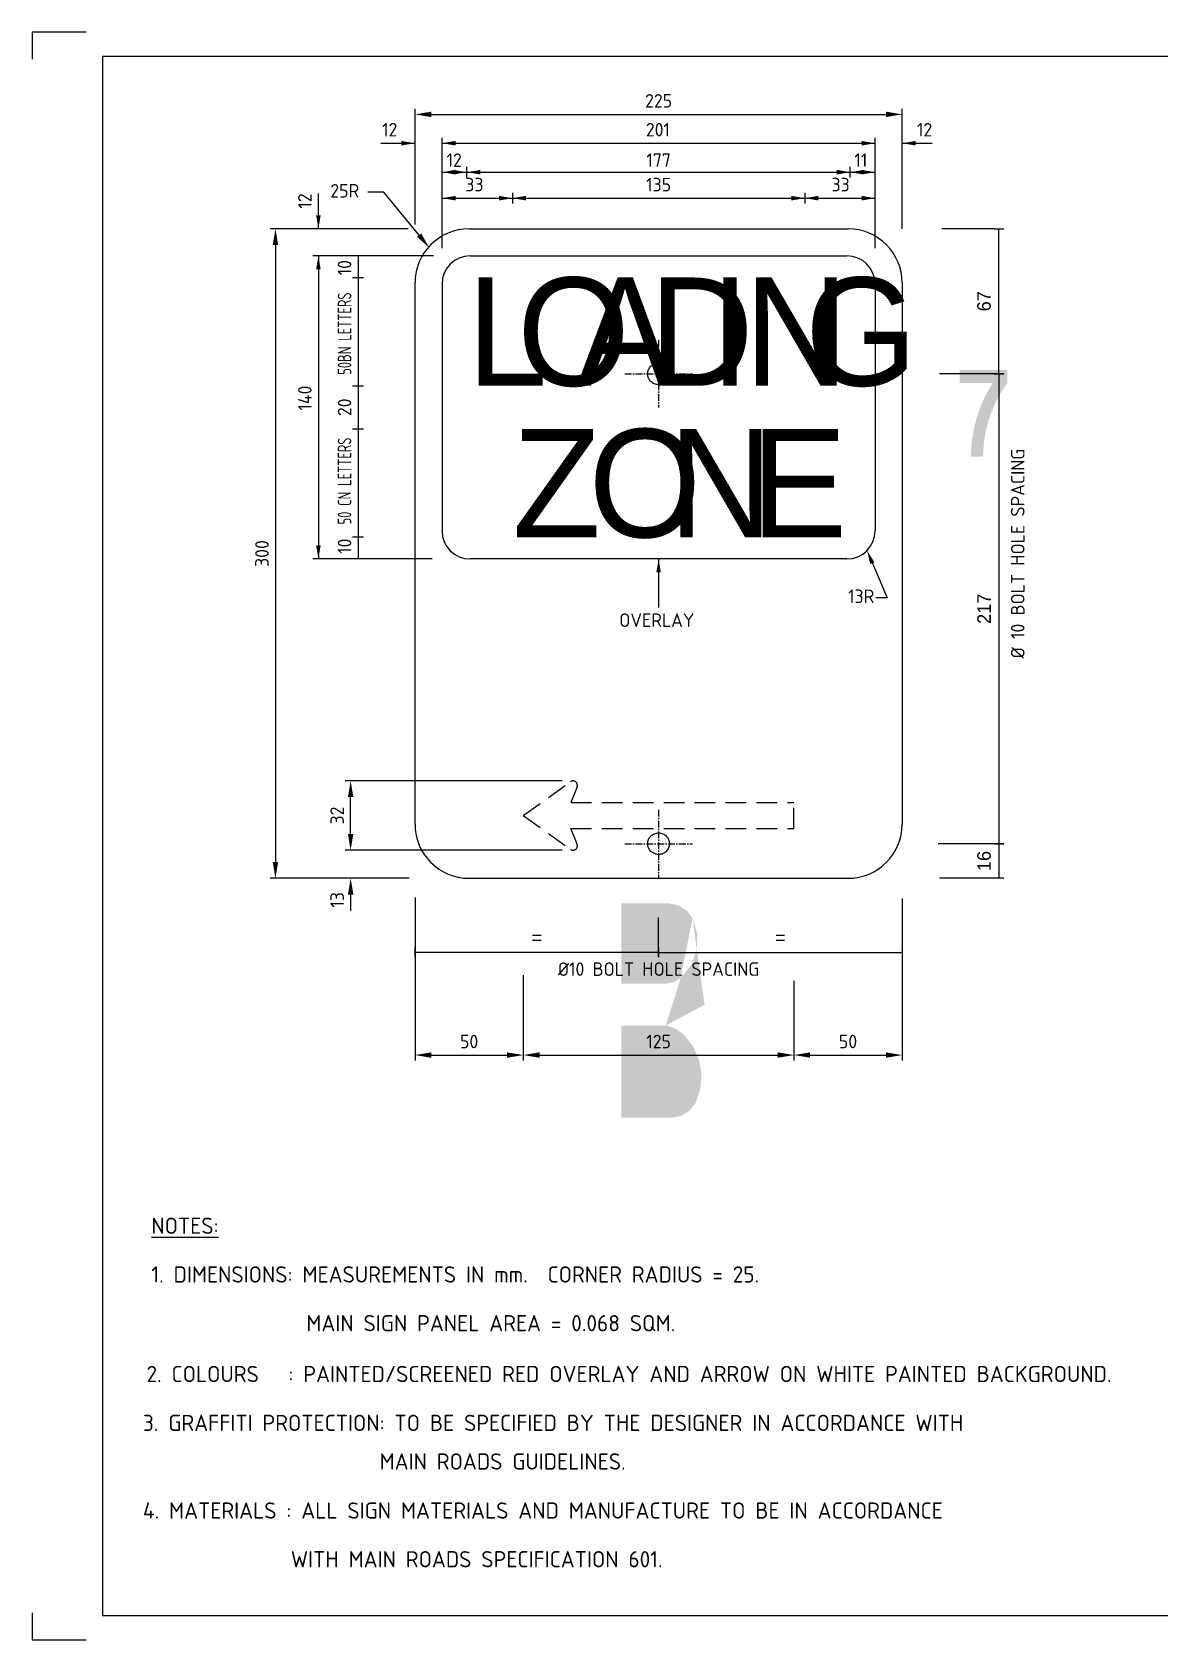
# Model space of a CAD drawing. Extents: x 0 to 1038, y -1303 to 297.
# Drawn here: x 0 to 208.3, y 0 to 297 of the extents above; entities that cross this region are included whole.
import ezdxf
from ezdxf.enums import TextEntityAlignment as Align

# ---------------------------------------------------------------- set-up
doc = ezdxf.new("R2010")
doc.units = 0
for name, pattern in [('CENTER', [2, 1.25, -0.25, 0.25, -0.25]), ('CENTERX2', [101.6, 63.5, -12.7, 12.7, -12.7]), ('HIDDEN', [9.525, 6.35, -3.175])]:
    doc.linetypes.add(name, pattern=pattern)
doc.layers.get('0').update_dxf_attribs({"linetype": 'CONTINUOUS'})
doc.layers.get('DEFPOINTS').update_dxf_attribs({"linetype": 'CONTINUOUS'})
for name, color, linetype in [('CENT25', 1, 'CENTER'), ('L25', 1, 'CONTINUOUS'), ('L35', 3, 'CONTINUOUS'), ('T25', 1, 'CONTINUOUS'), ('T35', 3, 'CONTINUOUS'), ('TBLK25', 1, 'CONTINUOUS'), ('TBLK35', 3, 'CONTINUOUS'), ('TBLK50', 7, 'CONTINUOUS'), ('YELLOW', 40, 'CONTINUOUS')]:
    doc.layers.add(name, color=color, linetype=linetype)
doc.styles.add('BSERIES', font='Bseries')
doc.styles.add('CSERIES', font='Cseries')
doc.styles.add('ISO', font='iso3098b.shx')
doc.dimstyles.new('2_5', dxfattribs={"dimtxt": 2.5, "dimasz": 0.2, "dimexe": 1.5, "dimexo": 2, "dimgap": 1.5, "dimtad": 1, "dimdec": 0, "dimlfac": 2.5, "dimrnd": 1, "dimdsep": 46, "dimlunit": 6, "dimtxsty": 'Standard', "dimblk": 'SGNDIM', "dimblk1": 'SGNDIM', "dimblk2": 'SGNDIM', "dimsah": 1, "dimcen": 2.5, "dimse1": 1, "dimse2": 1, "dimadec": 0, "dimazin": 0, "dimtfac": 1, "dimtdec": 4, "dimtix": 1, "dimtmove": 0, "dimatfit": 3, "dimldrblk": 'SGNDIM', "dimfxl": 0, "dimtolj": 1, "dimtzin": 0, "dimarcsym": 0})

# ---------------------------------------------------------------- blocks, each defined once
blk = doc.blocks.new('A3BBLK')
at = {"layer": 'TBLK25'}
for p, q in [((10, 297), (0, 297)), ((0, 297), (0, 292)), ((0, 5), (0, 0)), ((0, 0), (10, 0))]:
    blk.add_line(p, q, dxfattribs=at)
at = {"layer": 'TBLK50'}
for p, q in [((415.5, 292.5), (13, 292.5)), ((13, 292.5), (13, 4.5)), ((13, 4.5), (415.5, 4.5))]:
    blk.add_line(p, q, dxfattribs=at)
blk = doc.blocks.new('A3_IN_VTBLK')
blk.add_blockref('A3BBLK', (0, 0))
at = {"color": 4, "style": 'ISO'}
for tag, p in [('MR_DIRECTORATE', (387.63, 68.74)), ('STREET_NAME', (387.63, 62.22)), ('SUBURB_&_POSTCODE', (387.63, 59.22))]:
    blk.add_attdef(tag, text='', height=1.5, dxfattribs=at).set_placement(p, align=Align.CENTER)
at = {"color": 1, "style": 'ISO'}
blk.add_attdef('MR_BRANCH', text='', height=2, dxfattribs=at).set_placement((387.63, 65.34), align=Align.CENTER)
for tag, p in [('FILE_NUMBER', (374.52, 53.49)), ('DESIGNED_/_DRAWN', (374.52, 48.49)), ('VERIFIED', (374.52, 43.49)), ('APPROVED', (374.52, 38.49))]:
    blk.add_attdef(tag, p, '', height=2, dxfattribs=at)
at = {"layer": 'T25', "style": 'ISO'}
blk.add_attdef('LOCAL_AUTHORITY', (370.48, 16.73), '', height=1.25, dxfattribs=at)
at = {"layer": 'TBLK25', "style": 'ISO'}
for tag, p in [('ROAD_SECTION', (384.5, 29.16)), ('SLK', (384.5, 26.11)), ('CHAINAGE', (384.5, 19.21)), ('DRG_TYPE_03', (360.51, 11.5)), ('DRG_TYPE_02', (360.51, 8.36)), ('DRG_TYPE_01', (360.3, 5.42))]:
    blk.add_attdef(tag, text='', height=1.75, dxfattribs=at).set_placement(p, align=Align.CENTER)
at = {"layer": 'TBLK35', "style": 'ISO', "width": 0.9}
for tag, p in [('ROAD_PROJECT&NUMBER', (384.5, 32.23)), ('DRAWING_DESCRIPTION', (384.5, 22.29))]:
    blk.add_attdef(tag, text='', height=2.5, dxfattribs=at).set_placement(p, align=Align.CENTER)
at = {"layer": 'TBLK50', "style": 'ISO'}
blk.add_attdef('DRG_NUMBER', (372.72, 6.02), '', height=5, dxfattribs=at)
blk = doc.blocks.new('A25')
at = {"color": 1, "linetype": 'ByBlock'}
blk.add_solid([(2.5, 0.42), (2.5, -0.42), (0, 0)], dxfattribs=at)
blk = doc.blocks.new('SGNDIM')
for p, q in [((0, 0), (-1, 0)), ((0, 4.5), (0, -4.5))]:
    blk.add_line(p, q)
blk = doc.blocks.new('*D21')
at = {"color": 0, "linetype": 'ByBlock'}
blk.add_line((129.9, 234.08), (129.9, 260.48), dxfattribs=at)
at = {"layer": 'DEFPOINTS', "color": 0, "linetype": 'ByBlock'}
for p in [(115.73, 260.68), (129.9, 260.68), (115.73, 233.88)]:
    blk.add_point(p, dxfattribs=at)
at = {"color": 0, "linetype": 'ByBlock', "xscale": 0.2, "yscale": 0.2, "zscale": 0.2}
for p, rotation in [((129.9, 260.68), 90), ((129.9, 233.88), 270)]:
    blk.add_blockref('SGNDIM', p, dxfattribs=dict(at, rotation=rotation))
at = {"color": 0, "linetype": 'ByBlock', "insert": (127.15, 247.28), "char_height": 2.5, "attachment_point": 5, "rotation": 90}
blk.add_mtext('\\A1;67', dxfattribs=at)
blk = doc.blocks.new('*D22')
at = {"color": 0, "linetype": 'ByBlock'}
blk.add_line((129.9, 233.68), (129.9, 147.28), dxfattribs=at)
at = {"layer": 'DEFPOINTS', "color": 0, "linetype": 'ByBlock'}
for p in [(115.73, 233.88), (115.73, 147.08), (129.9, 147.08)]:
    blk.add_point(p, dxfattribs=at)
at = {"color": 0, "linetype": 'ByBlock', "xscale": 0.2, "yscale": 0.2, "zscale": 0.2}
for p, rotation in [((129.9, 233.88), 90), ((129.9, 147.08), 270)]:
    blk.add_blockref('SGNDIM', p, dxfattribs=dict(at, rotation=rotation))
at = {"color": 0, "linetype": 'ByBlock', "insert": (127.15, 190.48), "char_height": 2.5, "attachment_point": 5, "rotation": 90}
blk.add_mtext('\\A1;217', dxfattribs=at)
blk = doc.blocks.new('*D23')
at = {"color": 0, "linetype": 'ByBlock'}
blk.add_line((129.9, 146.88), (129.9, 140.88), dxfattribs=at)
at = {"layer": 'DEFPOINTS', "color": 0, "linetype": 'ByBlock'}
for p in [(115.73, 147.08), (115.73, 140.68), (129.9, 140.68)]:
    blk.add_point(p, dxfattribs=at)
at = {"color": 0, "linetype": 'ByBlock', "xscale": 0.2, "yscale": 0.2, "zscale": 0.2}
for p, rotation in [((129.9, 147.08), 90), ((129.9, 140.68), 270)]:
    blk.add_blockref('SGNDIM', p, dxfattribs=dict(at, rotation=rotation))
at = {"color": 0, "linetype": 'ByBlock', "insert": (127.15, 143.88), "char_height": 2.5, "attachment_point": 5, "rotation": 90}
blk.add_mtext('\\A1;16', dxfattribs=at)
blk = doc.blocks.new('*D24')
at = {"color": 0, "linetype": 'ByBlock'}
blk.add_line((115.93, 126.99), (160.53, 126.99), dxfattribs=at)
at = {"layer": 'DEFPOINTS', "color": 0, "linetype": 'ByBlock'}
for p in [(115.73, 147.08), (160.73, 147.08), (160.73, 126.99)]:
    blk.add_point(p, dxfattribs=at)
at = {"color": 0, "linetype": 'ByBlock', "xscale": 0.2, "yscale": 0.2, "zscale": 0.2, "rotation": 180}
blk.add_blockref('SGNDIM', (115.73, 126.99), dxfattribs=at)
at = {"color": 0, "linetype": 'ByBlock', "xscale": 0.2, "yscale": 0.2, "zscale": 0.2}
blk.add_blockref('SGNDIM', (160.73, 126.99), dxfattribs=at)
at = {"color": 0, "linetype": 'ByBlock', "insert": (138.23, 129.74), "char_height": 2.5, "attachment_point": 5}
blk.add_mtext('\\A1;=', dxfattribs=at)
blk = doc.blocks.new('*D25')
at = {"color": 0, "linetype": 'ByBlock'}
blk.add_line((115.53, 126.99), (70.93, 126.99), dxfattribs=at)
at = {"layer": 'DEFPOINTS', "color": 0, "linetype": 'ByBlock'}
for p in [(70.73, 148.68), (115.73, 147.08), (70.73, 126.99)]:
    blk.add_point(p, dxfattribs=at)
at = {"color": 0, "linetype": 'ByBlock', "xscale": 0.2, "yscale": 0.2, "zscale": 0.2, "rotation": 180}
blk.add_blockref('SGNDIM', (70.73, 126.99), dxfattribs=at)
at = {"color": 0, "linetype": 'ByBlock', "xscale": 0.2, "yscale": 0.2, "zscale": 0.2}
blk.add_blockref('SGNDIM', (115.73, 126.99), dxfattribs=at)
at = {"color": 0, "linetype": 'ByBlock', "insert": (93.23, 129.74), "char_height": 2.5, "attachment_point": 5}
blk.add_mtext('\\A1;=', dxfattribs=at)
blk = doc.blocks.new('CR')
at = {"layer": 'CENT25'}
for p, q in [((0, 6.25), (0, -6.25)), ((-6.25, 0), (6.25, 0))]:
    blk.add_line(p, q, dxfattribs=at)

msp = doc.modelspace()

# ---------------------------------------------------------------- hatches: boundary and pattern name
at = {"layer": 'TBLK25', "linetype": 'CENTERX2'}
h = msp.add_hatch(color=256, dxfattribs=at)
h.paths.add_polyline_path([(175.68, 218.57), (175.67, 218.57)], flags=16)
edge = h.paths.add_edge_path()
edge.add_line((175.69, 219.04), (175.68, 218.57))
edge.add_line((173.44, 218.57), (175.68, 218.57))
edge.add_line((173.44, 218.57), (173.45, 219.07))
edge.add_line((173.45, 219.07), (173.47, 219.56))
edge.add_line((173.47, 219.56), (173.49, 220.06))
edge.add_line((173.49, 220.06), (173.52, 220.55))
edge.add_line((173.52, 220.55), (173.57, 221.05))
edge.add_line((173.57, 221.05), (173.63, 221.53))
edge.add_line((173.63, 221.53), (173.69, 222.03))
edge.add_line((173.69, 222.03), (173.77, 222.52))
edge.add_line((173.77, 222.52), (173.85, 223))
edge.add_line((173.85, 223), (173.94, 223.49))
edge.add_line((173.94, 223.49), (174.05, 223.97))
edge.add_line((174.05, 223.97), (174.16, 224.46))
edge.add_line((174.16, 224.46), (174.28, 224.94))
edge.add_line((174.28, 224.94), (174.41, 225.42))
edge.add_line((174.41, 225.42), (174.55, 225.89))
edge.add_line((174.55, 225.89), (174.7, 226.37))
edge.add_line((174.7, 226.37), (174.85, 226.84))
edge.add_line((174.85, 226.84), (175.02, 227.3))
edge.add_line((175.02, 227.3), (175.2, 227.76))
edge.add_line((175.2, 227.76), (175.39, 228.22))
edge.add_line((175.39, 228.22), (175.57, 228.68))
edge.add_line((175.57, 228.68), (175.78, 229.13))
edge.add_line((175.78, 229.13), (175.99, 229.58))
edge.add_line((175.99, 229.58), (176.21, 230.03))
edge.add_line((176.21, 230.03), (176.44, 230.46))
edge.add_line((176.44, 230.46), (176.67, 230.9))
edge.add_line((176.67, 230.9), (176.92, 231.33))
edge.add_line((176.92, 231.33), (177.18, 231.75))
edge.add_line((177.18, 231.75), (177.44, 232.17))
edge.add_line((177.44, 232.17), (171.36, 232.17))
edge.add_line((171.36, 232.17), (171.36, 234.57))
edge.add_line((171.36, 234.57), (180.16, 234.57))
edge.add_line((180.16, 234.57), (180.16, 232.17))
edge.add_line((180.16, 232.17), (179.88, 231.79))
edge.add_line((179.88, 231.79), (179.62, 231.4))
edge.add_line((179.62, 231.4), (179.36, 231.01))
edge.add_line((179.36, 231.01), (179.11, 230.61))
edge.add_line((179.11, 230.61), (178.87, 230.21))
edge.add_line((178.87, 230.21), (178.64, 229.8))
edge.add_line((178.64, 229.8), (178.41, 229.39))
edge.add_line((178.41, 229.39), (178.2, 228.97))
edge.add_line((178.2, 228.97), (177.99, 228.55))
edge.add_line((177.99, 228.55), (177.79, 228.13))
edge.add_line((177.79, 228.13), (177.6, 227.7))
edge.add_line((177.6, 227.7), (177.42, 227.27))
edge.add_line((177.42, 227.27), (177.24, 226.83))
edge.add_line((177.24, 226.83), (177.08, 226.39))
edge.add_line((177.08, 226.39), (176.92, 225.95))
edge.add_line((176.92, 225.95), (176.78, 225.5))
edge.add_line((176.78, 225.5), (176.64, 225.05))
edge.add_line((176.64, 225.05), (176.51, 224.6))
edge.add_line((176.51, 224.6), (176.39, 224.15))
edge.add_line((176.39, 224.15), (176.28, 223.69))
edge.add_line((176.28, 223.69), (176.18, 223.23))
edge.add_line((176.18, 223.23), (176.09, 222.77))
edge.add_line((176.09, 222.77), (176, 222.31))
edge.add_line((176, 222.31), (175.93, 221.85))
edge.add_line((175.93, 221.85), (175.87, 221.38))
edge.add_line((175.87, 221.38), (175.81, 220.92))
edge.add_line((175.81, 220.92), (175.76, 220.45))
edge.add_line((175.76, 220.45), (175.73, 219.98))
edge.add_line((175.73, 219.98), (175.7, 219.51))
edge.add_line((175.7, 219.51), (175.69, 219.04))
edge = h.paths.add_edge_path(flags=16)
edge.add_line((180.16, 232.17), (180.15, 232.17))
edge.add_line((173.44, 218.57), (173.43, 218.57))
at = {"layer": 'YELLOW'}
h = msp.add_hatch(color=256, dxfattribs=at)
h.paths.add_polyline_path([(117.6, 136.05), (117.62, 136.05)], flags=16)
edge = h.paths.add_edge_path()
edge.add_line((108.83, 136.05), (117.62, 136.05))
edge.add_line((119.4, 135.69), (117.62, 136.05))
edge.add_line((119.4, 135.69), (120.92, 134.73))
edge.add_line((120.92, 134.73), (122.01, 133.29))
edge.add_line((122.01, 133.29), (122.88, 130.43))
edge.add_line((122.88, 130.43), (122.78, 127.41))
edge.add_line((122.78, 127.41), (121.72, 124.6))
edge.add_line((121.72, 124.6), (119.81, 122.28))
edge.add_line((119.81, 122.28), (118.55, 121.51))
edge.add_line((118.55, 121.51), (117.08, 121.2))
edge.add_line((117.08, 121.2), (108.83, 121.2))
edge.add_line((108.83, 121.2), (108.83, 136.05))
h.paths.add_polyline_path([(118.86, 112.93), (117.08, 113.49), (108.83, 113.49), (108.83, 96.46), (118.17, 96.46), (119.94, 96.79), (121.49, 97.75), (122.57, 99.19), (123.45, 101.79), (123.66, 104.52), (123.19, 107.2), (122.06, 109.71), (120.36, 111.84)])
edge = h.paths.add_edge_path()
edge.add_line((124.22, 117.33), (124.2, 117.33))
edge.add_line((117.08, 113.49), (117.06, 113.49))
edge.add_line((119.81, 122.28), (119.79, 122.28))
edge.add_line((122.01, 133.29), (121.98, 133.29))

# ---------------------------------------------------------------- linework, layer by layer
at = {"layer": 'L25', "linetype": 'CENTERX2'}
for p, q in [((160.73, 260.68), (160.73, 261.48)), ((177.71, 260.68), (168.06, 260.68)), ((177.71, 233.88), (167.6, 233.88)), ((177.71, 147.08), (167.37, 147.08)), ((177.71, 140.68), (167.6, 140.68)), ((115.73, 127.89), (115.73, 133.43))]:
    msp.add_line(p, q, dxfattribs=at)
for centre in [(115.73, 233.88), (115.73, 147.08)]:
    msp.add_circle(centre, 2, dxfattribs=at)
at = {"layer": 'L35'}
for p, q in [((80.73, 260.68), (150.73, 260.68)), ((80.93, 255.68), (150.53, 255.68)), ((70.73, 150.68), (70.73, 250.68)), ((75.73, 250.48), (75.73, 204.88)), ((155.73, 250.48), (155.73, 204.88)), ((160.73, 250.68), (160.73, 150.68)), ((150.53, 199.68), (80.93, 199.68)), ((80.73, 140.68), (150.73, 140.68))]:
    msp.add_line(p, q, dxfattribs=at)
at = {"layer": 'L35', "linetype": 'HIDDEN', "ltscale": 0.6}
for p, q in [((90.73, 152.28), (99.46, 158.53)), ((100.67, 157.59), (99.53, 154.68)), ((99.53, 154.68), (140.73, 154.68)), ((140.73, 149.88), (140.73, 154.68)), ((90.73, 152.28), (99.46, 146.03)), ((100.67, 146.98), (99.53, 149.88)), ((99.53, 149.88), (140.73, 149.88))]:
    msp.add_line(p, q, dxfattribs=at)
at = {"layer": 'L35'}
for centre, radius, start, end in [((80.73, 250.68), 10, 90, 180), ((150.73, 250.68), 10, 0, 90), ((80.93, 250.48), 5.2, 90, 180), ((150.53, 250.48), 5.2, 0, 90), ((80.93, 204.88), 5.2, 180, 270), ((150.53, 204.88), 5.2, 270, 360), ((80.73, 150.68), 10, 180, 270), ((150.73, 150.68), 10, 270, 0)]:
    msp.add_arc(centre, radius, start, end, dxfattribs=at)
at = {"layer": 'L35', "linetype": 'HIDDEN', "ltscale": 0.6}
for centre, start, end in [((99.93, 157.88), 338.5117, 125.5884), ((99.93, 146.68), 234.4116, 21.4883)]:
    msp.add_arc(centre, 0.8, start, end, dxfattribs=at)
at = {"layer": 'T25'}
for p, q in [((70.73, 261.48), (70.73, 282.81)), ((160.73, 261.48), (160.73, 282.81)), ((73.73, 281.81), (157.73, 281.81)), ((64.4, 276.48), (70.73, 276.48)), ((75.73, 257.09), (75.73, 277.48)), ((75.73, 276.48), (155.73, 276.48)), ((155.73, 257.09), (155.73, 277.48)), ((160.73, 276.48), (166.24, 276.48)), ((70.73, 266.01), (70.73, 275.7)), ((75.73, 271.13), (96.13, 271.13)), ((80.3, 270.13), (80.3, 272.13)), ((96.13, 271.13), (135.33, 271.13)), ((135.33, 271.13), (155.73, 271.13)), ((151.15, 270.13), (151.15, 272.13)), ((65, 267.47), (62, 267.47)), ((72.3, 258.54), (65, 267.47)), ((88.73, 267.33), (88.73, 265.33)), ((142.73, 267.33), (142.73, 265.33)), ((52.88, 260.68), (52.88, 267.22)), ((75.73, 266.33), (88.73, 266.33)), ((88.73, 266.33), (142.73, 266.33)), ((142.73, 266.33), (155.73, 266.33)), ((69.45, 260.68), (43.95, 260.68)), ((69.3, 260.68), (57.9, 260.68)), ((44.95, 257.68), (44.95, 143.68)), ((74.13, 255.68), (51.88, 255.68)), ((52.88, 255.68), (52.88, 199.68)), ((60.21, 255.68), (60.21, 199.68)), ((59.21, 251.68), (61.21, 251.68)), ((59.21, 231.68), (61.21, 231.68)), ((61.21, 223.68), (59.21, 223.68)), ((61.21, 203.68), (59.21, 203.68)), ((73.87, 199.68), (51.88, 199.68)), ((115.73, 199.68), (115.73, 190.73)), ((154.72, 200.18), (157.94, 192.49)), ((157.94, 192.49), (155.86, 192.49)), ((97.93, 158.68), (57.84, 158.68)), ((58.84, 151.88), (58.84, 155.74)), ((58.84, 148.88), (58.84, 155.68)), ((58.84, 148.88), (58.84, 151.88)), ((97.93, 145.88), (57.84, 145.88)), ((97.93, 145.88), (57.84, 145.88)), ((69.65, 140.68), (43.95, 140.68)), ((69.48, 140.68), (57.84, 140.68)), ((58.84, 137.68), (58.84, 134.68)), ((70.73, 137.15), (70.73, 107.03)), ((160.73, 136.98), (160.73, 107.03)), ((90.73, 122.8), (90.73, 107.03)), ((140.73, 121.76), (140.73, 107.03)), ((73.73, 108.03), (87.73, 108.03)), ((93.73, 108.03), (137.73, 108.03)), ((143.73, 108.03), (157.73, 108.03))]:
    msp.add_line(p, q, dxfattribs=at)
for points in [[(73.73, 282.31), (73.73, 281.31), (70.73, 281.81)], [(157.73, 282.31), (157.73, 281.31), (160.73, 281.81)], [(44.45, 257.68), (45.45, 257.68), (44.95, 260.68)], [(71.87, 259.82), (71.09, 259.2), (73.36, 257.17)], [(58.34, 155.68), (59.34, 155.68), (58.84, 158.68)], [(58.34, 148.88), (59.34, 148.88), (58.84, 145.88)], [(58.34, 148.88), (59.34, 148.88), (58.84, 145.88)], [(44.45, 143.68), (45.45, 143.68), (44.95, 140.68)], [(58.34, 137.68), (59.34, 137.68), (58.84, 140.68)], [(73.73, 108.53), (73.73, 107.53), (70.73, 108.03)], [(87.73, 108.53), (87.73, 107.53), (90.73, 108.03)], [(93.73, 108.53), (93.73, 107.53), (90.73, 108.03)], [(137.73, 108.53), (137.73, 107.53), (140.73, 108.03)], [(143.73, 108.53), (143.73, 107.53), (140.73, 108.03)], [(157.73, 108.53), (157.73, 107.53), (160.73, 108.03)]]:
    msp.add_solid(points, dxfattribs=at)

# ---------------------------------------------------------------- block references
at = {"layer": 'L25'}
msp.add_blockref('A3_IN_VTBLK', (0, 0), dxfattribs=at)
at = {"layer": 'L25', "linetype": 'CENTERX2'}
for p in [(115.73, 233.88), (115.73, 147.08)]:
    msp.add_blockref('CR', p, dxfattribs=at)
at = {"layer": 'L35'}
for p, rotation in [((70.73, 276.48), 179.9999999999997), ((155.73, 276.48), 180), ((80.3, 271.13), 180), ((80.3, 271.13), 359.9999999999999), ((151.15, 271.13), 179.9999999999999), ((151.15, 271.13), 359.9999999999999), ((155.73, 271.13), 179.9999999999999), ((88.73, 266.33), 180), ((88.73, 266.33), 359.9999999999999), ((142.73, 266.33), 180), ((155.73, 266.33), 180), ((52.88, 260.68), 90), ((52.88, 255.68), 270.0000000000001), ((52.88, 199.68), 90.00000000000006), ((115.73, 199.68), 270), ((154.25, 201.2), 292.7240721928001)]:
    msp.add_blockref('A25', p, dxfattribs=dict(at, rotation=rotation))
for p in [(75.73, 276.48), (160.73, 276.48), (75.73, 271.13), (75.73, 266.33), (142.73, 266.33)]:
    msp.add_blockref('A25', p, dxfattribs=at)

# ---------------------------------------------------------------- texts
for s, style, p in [('L', 'BSERIES', (80.3, 231.68)), ('O', 'BSERIES', (89.61, 231.68)), ('A', 'BSERIES', (100.59, 231.68)), ('D', 'BSERIES', (113.98, 231.68)), ('I', 'BSERIES', (125.22, 231.68)), ('N', 'BSERIES', (131.51, 231.68)), ('G', 'BSERIES', (142.75, 231.68)), ('Z', 'CSERIES', (88.72, 203.68)), ('O', 'CSERIES', (102.79, 203.68)), ('N', 'CSERIES', (117.58, 203.68)), ('E', 'CSERIES', (132.74, 203.68))]:
    msp.add_text(s, height=20, dxfattribs=dict(at, style=style)).set_placement(p)
at = {"layer": 'T25', "color": 3, "style": 'ISO'}
for s, p in [('225', (115.73, 284.31)), ('12', (66.05, 278.98)), ('201', (115.6, 278.98)), ('12', (164.87, 278.98)), ('12', (77.97, 273.36)), ('177', (115.74, 273.36)), ('11', (153.1, 273.36)), ('33', (81.7, 268.83)), ('135', (115.74, 268.83)), ('33', (149.36, 268.83)), ('%%C10 BOLT HOLE SPACING', (115.73, 123.91)), ('50', (80.73, 110.53)), ('125', (115.73, 110.53)), ('50', (150.73, 110.53))]:
    msp.add_text(s, height=2.5, dxfattribs=at).set_placement(p, align=Align.MIDDLE_CENTER)
msp.add_text('25R', height=2.5, dxfattribs=at).set_placement((60.42, 267.69), align=Align.MIDDLE_RIGHT)
for s, p in [('12', (50.38, 265.8)), ('10', (57.71, 253.49)), ('140', (50.38, 229.4)), ('20', (57.71, 227.7)), ('%%C 10 BOLT HOLE SPACING', (182.08, 200.68)), ('300', (42.45, 200.68)), ('10', (57.71, 202.03)), ('32', (56.34, 152.28)), ('13', (56.34, 136.71))]:
    msp.add_text(s, height=2.5, rotation=90, dxfattribs=at).set_placement(p, align=Align.MIDDLE_CENTER)
at = {"layer": 'T25', "color": 3, "style": 'ISO', "width": 0.7}
for s, p in [('50BN LETTERS', (57.71, 241.31)), ('50 CN LETTERS', (57.71, 214.08))]:
    msp.add_text(s, height=2.5, rotation=90, dxfattribs=at).set_placement(p, align=Align.MIDDLE_CENTER)
at = {"layer": 'T25', "color": 3, "style": 'ISO'}
for s, p in [('%%UNOTES:', (22.02, 75)), ('1. DIMENSIONS: MEASUREMENTS IN mm.  CORNER RADIUS = 25. ', (22.02, 66)), ('MAIN SIGN PANEL AREA = 0.068 SQM.', (50.65, 57)), ('2. COLOURS   : PAINTED/SCREENED RED OVERLAY AND ARROW ON WHITE PAINTED BACKGROUND.', (21.13, 47.61)), ('3. GRAFFITI PROTECTION: TO BE SPECIFIED BY THE DESIGNER IN ACCORDANCE WITH', (20.47, 38.58)), ('                        MAIN ROADS GUIDELINES.', (20.47, 31.45)), ('4. MATERIALS : ALL SIGN MATERIALS AND MANUFACTURE TO BE IN ACCORDANCE ', (20.47, 22.39)), ('               WITH MAIN ROADS SPECIFICATION 601.', (20.47, 13.39))]:
    msp.add_text(s, height=3, dxfattribs=at).set_placement(p)
at = {"layer": 'T35', "style": 'ISO'}
for s, p in [('13R', (150.73, 191.54)), ('OVERLAY', (108.46, 187.12))]:
    msp.add_text(s, height=2.5, dxfattribs=at).set_placement(p)

# ---------------------------------------------------------------- dimensions: what is measured, and where the dimension line sits
at = {"layer": 'L25', "linetype": 'CENTERX2'}
for base, p1, p2, picture, middle in [((178.61, 260.68), (164.43, 233.88), (164.43, 260.68), '*D21', (175.86, 247.28)), ((178.61, 147.08), (164.43, 233.88), (164.43, 147.08), '*D22', (175.86, 190.48)), ((178.61, 140.68), (164.43, 147.08), (164.43, 140.68), '*D23', (175.86, 143.88))]:
    dim = msp.add_linear_dim(base=base, p1=p1, p2=p2, angle=90, dimstyle='2_5', dxfattribs=at)
    dim.commit()
    dim.dimension.update_dxf_attribs({"geometry": picture, "text_midpoint": middle, "insert": (48.71, 0)})
for base, p2, picture, middle in [((70.73, 126.99), (70.73, 148.68), '*D25', (93.23, 129.74)), ((160.73, 126.99), (160.73, 147.08), '*D24', (138.23, 129.74))]:
    dim = msp.add_linear_dim(base=base, p1=(115.73, 147.08), p2=p2, text='=', dimstyle='2_5', dxfattribs=at)
    dim.commit()
    dim.dimension.update_dxf_attribs({"geometry": picture, "text_midpoint": middle})

doc.saveas('drawing.dxf')
